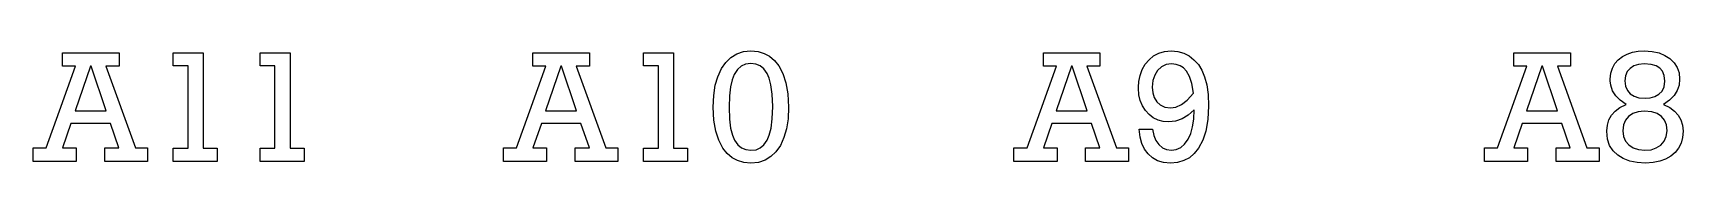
# Model space of a CAD drawing. Header units: inches. Extents: x 0.65 to 6.18, y -4.64 to -1.15.
# Drawn here: x 2.052 to 3.279, y -1.238 to -1.154 of the extents above; entities that cross this region are included whole.
import ezdxf

# ---------------------------------------------------------------- set-up
doc = ezdxf.new("R2010")
doc.units = ezdxf.units.IN
doc.header["$MEASUREMENT"] = 0
doc.layers.add('User.Drawings', color=9, linetype='CONTINUOUS', true_color=0xc2c2c2)

msp = doc.modelspace()

# ---------------------------------------------------------------- linework, layer by layer
at = {"layer": 'User.Drawings', "linetype": 'CONTINUOUS'}
for p, q in [((2.0715, -1.1988), (2.0834, -1.1655)), ((2.0737, -1.1655), (2.0737, -1.1557)), ((2.0737, -1.1557), (2.1158, -1.1557)), ((2.0834, -1.1655), (2.0737, -1.1655)), ((2.0946, -1.1655), (2.0831, -1.1988)), ((2.095, -1.1655), (2.0946, -1.1655)), ((2.1062, -1.1988), (2.095, -1.1655)), ((2.1158, -1.1655), (2.106, -1.1655)), ((2.106, -1.1655), (2.128, -1.2265)), ((2.1158, -1.1557), (2.1158, -1.1655)), ((2.156, -1.1654), (2.156, -1.1557)), ((2.156, -1.1557), (2.1783, -1.1557)), ((2.1671, -1.1654), (2.156, -1.1654)), ((2.1671, -1.2267), (2.1671, -1.1654)), ((2.1783, -1.1557), (2.1783, -1.2267)), ((2.2207, -1.1654), (2.2207, -1.1557)), ((2.2207, -1.1557), (2.243, -1.1557)), ((2.2318, -1.1654), (2.2207, -1.1654)), ((2.2318, -1.2267), (2.2318, -1.1654)), ((2.243, -1.1557), (2.243, -1.2267)), ((2.4215, -1.1988), (2.4334, -1.1655)), ((2.4237, -1.1655), (2.4237, -1.1557)), ((2.4237, -1.1557), (2.4658, -1.1557)), ((2.4334, -1.1655), (2.4237, -1.1655)), ((2.4446, -1.1655), (2.4331, -1.1988)), ((2.445, -1.1655), (2.4446, -1.1655)), ((2.4562, -1.1988), (2.445, -1.1655)), ((2.4658, -1.1655), (2.456, -1.1655)), ((2.456, -1.1655), (2.478, -1.2265)), ((2.4658, -1.1557), (2.4658, -1.1655)), ((2.506, -1.1654), (2.506, -1.1557)), ((2.506, -1.1557), (2.5283, -1.1557)), ((2.5171, -1.1654), (2.506, -1.1654)), ((2.5171, -1.2267), (2.5171, -1.1654)), ((2.5283, -1.1557), (2.5283, -1.2267)), ((2.5639, -1.1674), (2.5672, -1.1627)), ((2.5672, -1.1627), (2.5709, -1.159)), ((2.5709, -1.159), (2.5754, -1.1563)), ((2.5754, -1.1563), (2.5804, -1.1547)), ((2.5786, -1.1656), (2.5758, -1.1681)), ((2.5819, -1.1641), (2.5786, -1.1656)), ((2.5804, -1.1547), (2.5859, -1.1541)), ((2.5858, -1.1636), (2.5819, -1.1641)), ((2.5895, -1.1641), (2.5858, -1.1636)), ((2.5859, -1.1541), (2.5912, -1.1546)), ((2.5927, -1.1654), (2.5895, -1.1641)), ((2.5912, -1.1546), (2.5957, -1.156)), ((2.5954, -1.1676), (2.5927, -1.1654)), ((2.5957, -1.156), (2.5998, -1.1582)), ((2.5998, -1.1582), (2.6034, -1.1613)), ((2.6034, -1.1613), (2.6066, -1.1654)), ((2.6066, -1.1654), (2.6096, -1.1711)), ((2.8013, -1.1988), (2.8132, -1.1655)), ((2.8035, -1.1655), (2.8035, -1.1557)), ((2.8035, -1.1557), (2.8456, -1.1557)), ((2.8132, -1.1655), (2.8035, -1.1655)), ((2.8244, -1.1655), (2.813, -1.1988)), ((2.8248, -1.1655), (2.8244, -1.1655)), ((2.836, -1.1988), (2.8248, -1.1655)), ((2.8456, -1.1655), (2.8359, -1.1655)), ((2.8359, -1.1655), (2.8578, -1.2265)), ((2.8456, -1.1557), (2.8456, -1.1655)), ((2.8771, -1.1681), (2.8793, -1.1641)), ((2.8793, -1.1641), (2.8821, -1.1607)), ((2.8821, -1.1607), (2.8854, -1.1579)), ((2.8854, -1.1579), (2.8893, -1.1559)), ((2.8914, -1.166), (2.8885, -1.1687)), ((2.8893, -1.1559), (2.8936, -1.1546)), ((2.8948, -1.1644), (2.8914, -1.166)), ((2.8936, -1.1546), (2.8986, -1.1541)), ((2.8989, -1.1638), (2.8948, -1.1644)), ((2.8986, -1.1541), (2.9035, -1.1546)), ((2.9023, -1.1642), (2.8989, -1.1638)), ((2.9052, -1.1652), (2.9023, -1.1642)), ((2.9035, -1.1546), (2.9079, -1.1558)), ((2.9077, -1.1669), (2.9052, -1.1652)), ((2.9079, -1.1558), (2.9119, -1.1578)), ((2.9119, -1.1578), (2.9155, -1.1607)), ((2.9155, -1.1607), (2.9188, -1.1644)), ((2.9188, -1.1644), (2.9213, -1.1685)), ((3.1513, -1.1988), (3.1632, -1.1655)), ((3.1535, -1.1655), (3.1535, -1.1557)), ((3.1535, -1.1557), (3.1956, -1.1557)), ((3.1632, -1.1655), (3.1535, -1.1655)), ((3.1744, -1.1655), (3.163, -1.1988)), ((3.1748, -1.1655), (3.1744, -1.1655)), ((3.186, -1.1988), (3.1748, -1.1655)), ((3.1956, -1.1655), (3.1859, -1.1655)), ((3.1859, -1.1655), (3.2078, -1.2265)), ((3.1956, -1.1557), (3.1956, -1.1655)), ((3.2268, -1.167), (3.2287, -1.1636)), ((3.2287, -1.1636), (3.2312, -1.1607)), ((3.2312, -1.1607), (3.2343, -1.1584)), ((3.2343, -1.1584), (3.2379, -1.1565)), ((3.2379, -1.1565), (3.2418, -1.1552)), ((3.2427, -1.1654), (3.24, -1.1672)), ((3.2418, -1.1552), (3.2459, -1.1544)), ((3.2462, -1.1642), (3.2427, -1.1654)), ((3.2459, -1.1544), (3.2504, -1.1541)), ((3.2506, -1.1638), (3.2462, -1.1642)), ((3.2504, -1.1541), (3.2564, -1.1545)), ((3.2557, -1.1642), (3.2506, -1.1638)), ((3.2594, -1.1653), (3.2557, -1.1642)), ((3.2564, -1.1545), (3.2616, -1.1557)), ((3.2621, -1.167), (3.2594, -1.1653)), ((3.2616, -1.1557), (3.2659, -1.1575)), ((3.2659, -1.1575), (3.2696, -1.1599)), ((3.2696, -1.1599), (3.2728, -1.163)), ((3.2728, -1.163), (3.275, -1.1665)), ((2.5593, -1.1797), (2.5612, -1.1734)), ((2.5612, -1.1734), (2.5639, -1.1674)), ((2.572, -1.1758), (2.5708, -1.181)), ((2.5735, -1.1718), (2.572, -1.1758)), ((2.5758, -1.1681), (2.5735, -1.1718)), ((2.5979, -1.1709), (2.5954, -1.1676)), ((2.5995, -1.1745), (2.5979, -1.1709)), ((2.6008, -1.1795), (2.5995, -1.1745)), ((2.6096, -1.1711), (2.6119, -1.1779)), ((2.6119, -1.1779), (2.6134, -1.1862)), ((2.8742, -1.1811), (2.8745, -1.177)), ((2.8745, -1.177), (2.8755, -1.1724)), ((2.8755, -1.1724), (2.8771, -1.1681)), ((2.8849, -1.1762), (2.8845, -1.1811)), ((2.8863, -1.1722), (2.8849, -1.1762)), ((2.8885, -1.1687), (2.8863, -1.1722)), ((2.9099, -1.1693), (2.9077, -1.1669)), ((2.9121, -1.1732), (2.9099, -1.1693)), ((2.9139, -1.1785), (2.9121, -1.1732)), ((2.9213, -1.1685), (2.9234, -1.1735)), ((2.9234, -1.1735), (2.925, -1.1794)), ((3.2252, -1.1752), (3.2256, -1.1708)), ((3.2253, -1.1765), (3.2252, -1.1752)), ((3.2257, -1.1798), (3.2253, -1.1765)), ((3.2256, -1.1708), (3.2268, -1.167)), ((3.2366, -1.1727), (3.2361, -1.1765)), ((3.2361, -1.1765), (3.2366, -1.1805)), ((3.2379, -1.1696), (3.2366, -1.1727)), ((3.24, -1.1672), (3.2379, -1.1696)), ((3.2641, -1.1693), (3.2621, -1.167)), ((3.2654, -1.1725), (3.2641, -1.1693)), ((3.2653, -1.1809), (3.2659, -1.1767)), ((3.2659, -1.1767), (3.2654, -1.1725)), ((3.275, -1.1665), (3.2764, -1.1706)), ((3.2764, -1.1706), (3.2768, -1.1753)), ((3.2768, -1.1753), (3.2764, -1.1797)), ((2.5577, -1.1961), (2.5582, -1.1873)), ((2.5582, -1.1873), (2.5593, -1.1797)), ((2.5699, -1.1877), (2.5696, -1.1961)), ((2.5708, -1.181), (2.5699, -1.1877)), ((2.6018, -1.1864), (2.6008, -1.1795)), ((2.6021, -1.1956), (2.6018, -1.1864)), ((2.6134, -1.1862), (2.6139, -1.1961)), ((2.8742, -1.1819), (2.8742, -1.1811)), ((2.8745, -1.1868), (2.8742, -1.1819)), ((2.8755, -1.1912), (2.8745, -1.1868)), ((2.8845, -1.1811), (2.8849, -1.1854)), ((2.8849, -1.1854), (2.886, -1.189)), ((2.886, -1.189), (2.8879, -1.1921)), ((2.9105, -1.1909), (2.9152, -1.1858)), ((2.9152, -1.1858), (2.9139, -1.1785)), ((2.925, -1.1794), (2.926, -1.1866)), ((2.926, -1.1866), (2.9264, -1.1951)), ((3.227, -1.1839), (3.2257, -1.1798)), ((3.2293, -1.1876), (3.227, -1.1839)), ((3.2326, -1.191), (3.2293, -1.1876)), ((3.2366, -1.1805), (3.238, -1.1837)), ((3.238, -1.1837), (3.2401, -1.1862)), ((3.2401, -1.1862), (3.243, -1.188)), ((3.243, -1.188), (3.2466, -1.1891)), ((3.2466, -1.1891), (3.2513, -1.1895)), ((3.2513, -1.1895), (3.255, -1.1892)), ((3.255, -1.1892), (3.2584, -1.1882)), ((3.2584, -1.1882), (3.2615, -1.1865)), ((3.2615, -1.1865), (3.2638, -1.1841)), ((3.2638, -1.1841), (3.2653, -1.1809)), ((3.2727, -1.1874), (3.2694, -1.1908)), ((3.275, -1.1837), (3.2727, -1.1874)), ((3.2764, -1.1797), (3.275, -1.1837)), ((2.0616, -1.2265), (2.0715, -1.1988)), ((2.0831, -1.1988), (2.1062, -1.1988)), ((2.4116, -1.2265), (2.4215, -1.1988)), ((2.4331, -1.1988), (2.4562, -1.1988)), ((2.5583, -1.2058), (2.5577, -1.1961)), ((2.5696, -1.1961), (2.57, -1.205)), ((2.6018, -1.2049), (2.6021, -1.1956)), ((2.6139, -1.1961), (2.6135, -1.2049)), ((2.7914, -1.2265), (2.8013, -1.1988)), ((2.813, -1.1988), (2.836, -1.1988)), ((2.8772, -1.1952), (2.8755, -1.1912)), ((2.8794, -1.1987), (2.8772, -1.1952)), ((2.8821, -1.2016), (2.8794, -1.1987)), ((2.8853, -1.204), (2.8821, -1.2016)), ((2.8879, -1.1921), (2.8905, -1.1945)), ((2.8905, -1.1945), (2.8938, -1.196)), ((2.8938, -1.196), (2.898, -1.1965)), ((2.898, -1.1965), (2.9021, -1.196)), ((2.9021, -1.196), (2.9062, -1.1942)), ((2.9062, -1.1942), (2.9105, -1.1909)), ((2.9113, -1.2022), (2.9067, -1.2049)), ((2.9157, -1.1981), (2.9113, -1.2022)), ((2.9154, -1.205), (2.9157, -1.1981)), ((2.9264, -1.1951), (2.9259, -1.2054)), ((3.1414, -1.2265), (3.1513, -1.1988)), ((3.163, -1.1988), (3.186, -1.1988)), ((3.2243, -1.2055), (3.2262, -1.202)), ((3.2262, -1.202), (3.2289, -1.199)), ((3.2289, -1.199), (3.2325, -1.1963)), ((3.2325, -1.1963), (3.2371, -1.1941)), ((3.2371, -1.1941), (3.2326, -1.191)), ((3.2389, -1.203), (3.2365, -1.2059)), ((3.2421, -1.2008), (3.2389, -1.203)), ((3.246, -1.1995), (3.2421, -1.2008)), ((3.2506, -1.199), (3.246, -1.1995)), ((3.2561, -1.1995), (3.2506, -1.199)), ((3.2602, -1.2009), (3.2561, -1.1995)), ((3.2633, -1.203), (3.2602, -1.2009)), ((3.2656, -1.2059), (3.2633, -1.203)), ((3.2694, -1.1908), (3.2648, -1.1941)), ((3.2648, -1.1941), (3.2695, -1.1963)), ((3.2695, -1.1963), (3.2731, -1.199)), ((3.2731, -1.199), (3.2758, -1.202)), ((3.2758, -1.202), (3.2778, -1.2055)), ((2.08, -1.2083), (2.0737, -1.2265)), ((2.1094, -1.2083), (2.08, -1.2083)), ((2.1157, -1.2265), (2.1094, -1.2083)), ((2.43, -1.2083), (2.4237, -1.2265)), ((2.4594, -1.2083), (2.43, -1.2083)), ((2.4657, -1.2265), (2.4594, -1.2083)), ((2.5597, -1.214), (2.5583, -1.2058)), ((2.562, -1.2208), (2.5597, -1.214)), ((2.57, -1.205), (2.5708, -1.2118)), ((2.5708, -1.2118), (2.5721, -1.2169)), ((2.5996, -1.2171), (2.6009, -1.2119)), ((2.6009, -1.2119), (2.6018, -1.2049)), ((2.6123, -1.2123), (2.6105, -1.2187)), ((2.6135, -1.2049), (2.6123, -1.2123)), ((2.8098, -1.2083), (2.8035, -1.2265)), ((2.8392, -1.2083), (2.8098, -1.2083)), ((2.8455, -1.2265), (2.8392, -1.2083)), ((2.8754, -1.2184), (2.8748, -1.2126)), ((2.8748, -1.2126), (2.8846, -1.2126)), ((2.8846, -1.2126), (2.8856, -1.2173)), ((2.8888, -1.2057), (2.8853, -1.204)), ((2.8926, -1.2067), (2.8888, -1.2057)), ((2.8968, -1.2071), (2.8926, -1.2067)), ((2.9019, -1.2065), (2.8968, -1.2071)), ((2.9067, -1.2049), (2.9019, -1.2065)), ((2.9131, -1.2158), (2.9145, -1.2108)), ((2.9145, -1.2108), (2.9154, -1.205)), ((2.9244, -1.2139), (2.9221, -1.2208)), ((2.9259, -1.2054), (2.9244, -1.2139)), ((3.1598, -1.2083), (3.1535, -1.2265)), ((3.1892, -1.2083), (3.1598, -1.2083)), ((3.1955, -1.2265), (3.1892, -1.2083)), ((3.2227, -1.2137), (3.2231, -1.2095)), ((3.2227, -1.2141), (3.2227, -1.2137)), ((3.2232, -1.22), (3.2227, -1.2141)), ((3.2231, -1.2095), (3.2243, -1.2055)), ((3.235, -1.2094), (3.2345, -1.2137)), ((3.2345, -1.2137), (3.235, -1.2179)), ((3.2365, -1.2059), (3.235, -1.2094)), ((3.267, -1.2094), (3.2656, -1.2059)), ((3.2669, -1.2179), (3.2675, -1.2137)), ((3.2675, -1.2137), (3.267, -1.2094)), ((3.2778, -1.2055), (3.279, -1.2095)), ((3.279, -1.2095), (3.2794, -1.2141)), ((3.2794, -1.2141), (3.279, -1.2188)), ((2.0518, -1.2366), (2.0518, -1.2265)), ((2.0518, -1.2265), (2.0616, -1.2265)), ((2.0737, -1.2265), (2.0839, -1.2265)), ((2.0839, -1.2265), (2.0839, -1.2366)), ((2.1051, -1.2366), (2.1051, -1.2265)), ((2.1051, -1.2265), (2.1157, -1.2265)), ((2.128, -1.2265), (2.137, -1.2265)), ((2.137, -1.2265), (2.137, -1.2366)), ((2.156, -1.2366), (2.156, -1.2267)), ((2.156, -1.2267), (2.1671, -1.2267)), ((2.1783, -1.2267), (2.1888, -1.2267)), ((2.1888, -1.2267), (2.1888, -1.2366)), ((2.2207, -1.2366), (2.2207, -1.2267)), ((2.2207, -1.2267), (2.2318, -1.2267)), ((2.243, -1.2267), (2.2535, -1.2267)), ((2.2535, -1.2267), (2.2535, -1.2366)), ((2.4018, -1.2366), (2.4018, -1.2265)), ((2.4018, -1.2265), (2.4116, -1.2265)), ((2.4237, -1.2265), (2.4339, -1.2265)), ((2.4339, -1.2265), (2.4339, -1.2366)), ((2.4551, -1.2366), (2.4551, -1.2265)), ((2.4551, -1.2265), (2.4657, -1.2265)), ((2.478, -1.2265), (2.487, -1.2265)), ((2.487, -1.2265), (2.487, -1.2366)), ((2.506, -1.2366), (2.506, -1.2267)), ((2.506, -1.2267), (2.5171, -1.2267)), ((2.5283, -1.2267), (2.5388, -1.2267)), ((2.5388, -1.2267), (2.5388, -1.2366)), ((2.565, -1.2266), (2.562, -1.2208)), ((2.5682, -1.2307), (2.565, -1.2266)), ((2.5721, -1.2169), (2.5737, -1.2207)), ((2.5737, -1.2207), (2.5761, -1.2241)), ((2.5761, -1.2241), (2.5789, -1.2265)), ((2.5789, -1.2265), (2.5821, -1.2278)), ((2.5897, -1.2279), (2.5929, -1.2265)), ((2.5929, -1.2265), (2.5956, -1.2242)), ((2.5956, -1.2242), (2.598, -1.2208)), ((2.598, -1.2208), (2.5996, -1.2171)), ((2.6078, -1.2247), (2.6045, -1.2294)), ((2.6105, -1.2187), (2.6078, -1.2247)), ((2.7816, -1.2366), (2.7816, -1.2265)), ((2.7816, -1.2265), (2.7914, -1.2265)), ((2.8035, -1.2265), (2.8138, -1.2265)), ((2.8138, -1.2265), (2.8138, -1.2366)), ((2.8349, -1.2366), (2.8349, -1.2265)), ((2.8349, -1.2265), (2.8455, -1.2265)), ((2.8578, -1.2265), (2.8669, -1.2265)), ((2.8669, -1.2265), (2.8669, -1.2366)), ((2.8768, -1.2233), (2.8754, -1.2184)), ((2.8788, -1.2275), (2.8768, -1.2233)), ((2.8814, -1.231), (2.8788, -1.2275)), ((2.8856, -1.2173), (2.8872, -1.221)), ((2.8872, -1.221), (2.8894, -1.224)), ((2.8894, -1.224), (2.8921, -1.2264)), ((2.8921, -1.2264), (2.8952, -1.2277)), ((2.9024, -1.2277), (2.9057, -1.2262)), ((2.9057, -1.2262), (2.9086, -1.2237)), ((2.9086, -1.2237), (2.9112, -1.2199)), ((2.9112, -1.2199), (2.9131, -1.2158)), ((2.919, -1.2266), (2.9158, -1.2307)), ((2.9221, -1.2208), (2.919, -1.2266)), ((3.1316, -1.2366), (3.1316, -1.2265)), ((3.1316, -1.2265), (3.1414, -1.2265)), ((3.1535, -1.2265), (3.1638, -1.2265)), ((3.1638, -1.2265), (3.1638, -1.2366)), ((3.1849, -1.2366), (3.1849, -1.2265)), ((3.1849, -1.2265), (3.1955, -1.2265)), ((3.2078, -1.2265), (3.2169, -1.2265)), ((3.2169, -1.2265), (3.2169, -1.2366)), ((3.2248, -1.2248), (3.2232, -1.22)), ((3.2273, -1.2287), (3.2248, -1.2248)), ((3.235, -1.2179), (3.2365, -1.2214)), ((3.2365, -1.2214), (3.239, -1.2243)), ((3.239, -1.2243), (3.2423, -1.2265)), ((3.2423, -1.2265), (3.2462, -1.2278)), ((3.2556, -1.2279), (3.2595, -1.2265)), ((3.2595, -1.2265), (3.2628, -1.2244)), ((3.2628, -1.2244), (3.2654, -1.2214)), ((3.2654, -1.2214), (3.2669, -1.2179)), ((3.276, -1.2266), (3.2735, -1.2299)), ((3.2779, -1.2229), (3.276, -1.2266)), ((3.279, -1.2188), (3.2779, -1.2229)), ((2.0839, -1.2366), (2.0518, -1.2366)), ((2.137, -1.2366), (2.1051, -1.2366)), ((2.1888, -1.2366), (2.156, -1.2366)), ((2.2535, -1.2366), (2.2207, -1.2366)), ((2.4339, -1.2366), (2.4018, -1.2366)), ((2.487, -1.2366), (2.4551, -1.2366)), ((2.5388, -1.2366), (2.506, -1.2366)), ((2.5719, -1.2338), (2.5682, -1.2307)), ((2.5759, -1.236), (2.5719, -1.2338)), ((2.5806, -1.2374), (2.5759, -1.236)), ((2.5859, -1.2378), (2.5806, -1.2374)), ((2.5821, -1.2278), (2.5859, -1.2283)), ((2.5859, -1.2283), (2.5897, -1.2279)), ((2.5915, -1.2373), (2.5859, -1.2378)), ((2.5964, -1.2357), (2.5915, -1.2373)), ((2.6008, -1.233), (2.5964, -1.2357)), ((2.6045, -1.2294), (2.6008, -1.233)), ((2.8138, -1.2366), (2.7816, -1.2366)), ((2.8669, -1.2366), (2.8349, -1.2366)), ((2.8847, -1.234), (2.8814, -1.231)), ((2.8885, -1.2361), (2.8847, -1.234)), ((2.8929, -1.2374), (2.8885, -1.2361)), ((2.898, -1.2378), (2.8929, -1.2374)), ((2.8952, -1.2277), (2.8987, -1.2282)), ((2.9033, -1.2374), (2.898, -1.2378)), ((2.8987, -1.2282), (2.9024, -1.2277)), ((2.908, -1.236), (2.9033, -1.2374)), ((2.9121, -1.2338), (2.908, -1.236)), ((2.9158, -1.2307), (2.9121, -1.2338)), ((3.1638, -1.2366), (3.1316, -1.2366)), ((3.2169, -1.2366), (3.1849, -1.2366)), ((3.2308, -1.232), (3.2273, -1.2287)), ((3.2349, -1.2345), (3.2308, -1.232)), ((3.2397, -1.2363), (3.2349, -1.2345)), ((3.2452, -1.2374), (3.2397, -1.2363)), ((3.2515, -1.2378), (3.2452, -1.2374)), ((3.2462, -1.2278), (3.2511, -1.2283)), ((3.2511, -1.2283), (3.2556, -1.2279)), ((3.2572, -1.2375), (3.2515, -1.2378)), ((3.2621, -1.2365), (3.2572, -1.2375)), ((3.2664, -1.2349), (3.2621, -1.2365)), ((3.2703, -1.2326), (3.2664, -1.2349)), ((3.2735, -1.2299), (3.2703, -1.2326))]:
    msp.add_line(p, q, dxfattribs=at)

doc.saveas('drawing.dxf')
